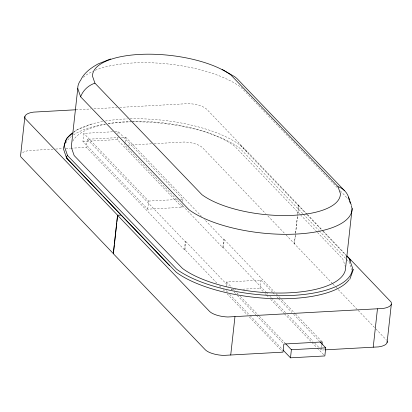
<?xml version="1.0" encoding="UTF-8"?>
<svg xmlns="http://www.w3.org/2000/svg" width="412" height="412" viewBox="0 0 412 412"><rect width="100%" height="100%" fill="white"/><g stroke="black" fill="none" stroke-linecap="round" stroke-linejoin="round"><path stroke-width="0.31" stroke-dasharray="2.06 1.54" d="M182.356 204.805L182.078 207.303L147.733 209.178L82.925 141.47L83.816 133.364L114.351 131.696M216.887 283.106L184.957 249.744L184.411 249.775L86.402 147.372L87.293 139.266L118.62 137.557M182.078 207.303L117.271 139.591L117.549 137.098M117.889 133.982L118.167 131.485L114.984 131.66M125.068 142.779L124.79 145.276L222.804 247.679L223.345 247.648L265.925 292.129M125.135 142.155L125.686 137.17L121.164 137.417M147.733 209.178L148.624 201.071L83.816 133.364M182.696 201.689L182.974 199.197L118.167 131.485M184.411 249.775L185.307 241.669L87.293 139.266M184.957 249.744L185.853 241.638L185.307 241.669M222.804 247.679L223.701 239.568L204.187 219.184M223.345 247.648L224.241 239.542L223.701 239.568M226.028 287.004L226.574 282.014L260.925 280.134L272.425 292.149M263.139 291.49L260.029 288.24L260.925 280.134M332.484 283.585L294.369 243.765L295.481 233.692M295.548 233.063L297.567 214.807M297.634 214.173L298.71 205.356L297.742 214.168M294.369 243.765L295.584 233.686M295.656 233.058L297.67 214.796M324.563 349.876L321.36 350.051L321.638 347.553M321.705 346.93L321.911 345.06M73.449 132.659L76.653 130.063L91.845 124.002M76.009 109.767L90.784 108.964M93.993 108.783L117.121 107.522M119.691 107.383L188.428 103.623A17.144 6.396 6.3 0 1 206.968 109.504L298.71 205.356M82.925 141.47L117.271 139.591M53.081 149.196L29.355 150.519A18.293 6.824 6.3 0 0 22.073 152.97M55.641 149.056L62.047 148.706M65.894 148.495L70.38 148.248M71.019 148.212L86.402 147.372M127.983 145.101L151.616 143.809M154.17 143.67L184.19 142.027A17.144 6.396 6.3 0 1 202.73 147.908L265.663 213.658M148.624 201.071L177.886 199.475M180.43 199.336L182.974 199.197M231.405 289.806L235.86 289.564M242.853 289.183L260.029 288.24M130.135 118.816A94.842 35.375 6.3 0 1 240.33 145.266L247.112 151.935L246.906 151.734M240.33 145.266L306.688 214.286M337.227 187.615L240.907 87.272A87.967 32.811 6.3 0 0 95.084 70.323M340.343 190.869L348.356 199.243M298.607 205.361L307.028 214.158M307.47 214.621L322.982 230.828M323.425 231.292L346.029 254.904M307.146 214.657L322.246 230.54M322.694 231.008L346.255 255.625M302.789 213.653L239.99 148.351A94.842 35.375 6.3 0 0 131.752 121.854M303.232 214.116L318.795 230.375M319.238 230.838L345.915 258.705M346.358 259.174L349.026 261.96L351.73 269.752M316.946 231.93L234.423 146.002A87.967 32.811 6.3 0 0 131.222 121.494M317.389 232.394L342.758 258.901L345.441 266.631M267.882 215.976L284.28 233.11M286.052 234.964L294.472 243.76M332.927 284.048L335.584 286.829M336.027 287.293L337.799 289.142M338.242 289.605L357.745 309.978M358.188 310.442L375.471 328.503M375.914 328.961L386.791 340.405M224.241 239.542L274.356 291.897M276.133 293.751L278.347 296.068M278.795 296.532L281.453 299.313M281.896 299.776L295.203 313.676M295.646 314.14L322.256 341.939M125.686 137.17L201.525 216.403M272.868 292.613L274.634 294.462M276.849 296.769L278.172 298.159M278.615 298.618L291.887 312.481M293.653 314.33L319.748 341.594M266.368 292.592L268.14 294.446M269.917 296.3L271.245 297.691M271.688 298.154L285.882 312.981M287.653 314.835L312.935 341.244M314.706 343.098L319.146 347.733M319.588 348.197L321.36 350.051M264.911 293.344L266.245 294.734M266.688 295.198L268.907 297.516M270.684 299.375L284.002 313.285M284.445 313.748L311.518 342.037M311.966 342.501L316.849 347.604M317.292 348.068L323.95 355.026M226.574 282.014L230.998 286.634M233.655 289.404L234.536 290.331M236.751 292.644L238.074 294.029M240.289 296.336L258.865 315.747M259.308 316.205L285.84 343.932M185.853 241.638L228.428 286.119M231.086 288.9L231.977 289.827M234.191 292.144L235.525 293.535M237.297 295.389L255.924 314.85M256.367 315.314L283.42 343.577M226.126 290.584L227.455 291.974M229.675 294.297L249.651 315.165M250.094 315.628L282.055 349.016M219.55 285.887L220.878 287.277M223.098 289.595L224.87 291.449M227.089 293.766L247.488 315.077M249.265 316.931L282.081 351.22M65.776 143.026A94.842 35.375 6.3 0 1 71.405 136.511M73.552 134.92A94.842 35.375 6.3 0 1 104.962 124.125M108.289 123.621A94.842 35.375 6.3 0 1 131.098 121.87M73.897 131.84A94.842 35.375 6.3 0 1 102.696 121.499M105.302 121.046A94.842 35.375 6.3 0 1 127.529 118.893M83.368 77.291A87.967 32.811 6.3 0 1 92.86 71.291M72.749 141.218A87.967 32.811 6.3 0 1 105.59 124.177M108.15 123.708A87.967 32.811 6.3 0 1 130.563 121.514M349.577 261.568A1.89 1.674 -33.1 0 1 349.026 261.955"/><path stroke-width="0.62" d="M353.311 269.505L353.316 269.185M24.9 116.478L20.662 154.881A18.293 6.824 6.3 0 0 20.971 157.018L113.393 253.658L114.294 245.475M110.56 58.947L98.077 63.937C91.201 67.743 83.96 72.842 80.664 80.227A87.967 32.811 6.3 0 0 77.76 88.492L71.276 147.218L74.16 155.545L182.501 268.449A87.967 32.811 6.3 0 0 281.072 293.04A87.967 32.811 6.3 0 0 345.647 267.228L352.131 208.498L351.307 206.118M321.978 344.437L322.256 341.939L283.863 344.041L282.972 352.147L223.572 355.396A17.144 6.396 6.3 0 1 205.032 349.515L113.29 253.663L117.528 215.26L121.2 215.059L176.248 272.265A94.842 35.375 6.3 0 0 270.427 298.556A94.842 35.375 6.3 0 0 349.01 279.861M114.433 244.213L116.38 226.585M116.519 225.328L116.797 222.81M116.936 221.548L117.631 215.255L25.209 118.615A18.293 6.824 6.3 0 1 33.593 112.115L75.365 109.803M230.725 355.005L234.964 316.601M320.191 342.053L325.732 347.846L324.836 355.953L290.491 357.827L291.382 349.721L285.84 343.932M373.226 347.213L377.464 308.809M387.1 342.542L391.338 304.138M66.497 138.715L63.263 148.346L66.466 157.734M353.249 269.814L349.788 279.357M67.017 137.958L72.955 133.066M291.382 349.721L325.732 347.846M325.202 349.839L378.407 346.904A18.293 6.824 6.3 0 0 387.162 341.486M222.135 69.391L234.727 76.73L236.833 78.429L344.566 190.71M337.969 186.595L230.977 75.072A74.675 27.851 6.3 0 0 147.305 54.193A74.675 27.851 6.3 0 0 92.489 76.102L94.93 83.147L201.916 194.67A74.675 27.851 6.3 0 0 285.593 215.548A74.675 27.851 6.3 0 0 340.41 193.635L337.969 186.595A20.827 18.478 -33.1 0 1 349.273 200.165M346.914 255.831L391.029 302.001A18.293 6.824 6.3 0 1 382.645 308.5L227.81 316.988A17.144 6.396 6.3 0 1 209.27 311.112L117.528 215.26M346.698 256.089L349.366 258.875L352.481 267.867A94.842 35.375 6.3 0 1 282.864 295.698A94.842 35.375 6.3 0 1 176.588 269.18L67.553 155.571L64.437 146.579A94.842 35.375 6.3 0 1 72.26 133.025M282.941 349.948L290.491 357.827M67.213 158.656L102.171 195.18M103.057 196.102L120.757 214.595M66.744 158.27L169.471 265.596M348.552 197.168L351.4 205.392M349.654 201.36L350.277 203.147M77.76 88.492L80.644 96.82L188.984 209.718A87.967 32.811 6.3 0 0 287.555 234.315A87.967 32.811 6.3 0 0 352.131 208.498M66.383 156.256L67.007 158.059M67.218 158.651A1.89 1.674 -33.1 0 1 67.553 155.576M80.618 96.815A20.827 18.478 -33.1 0 1 94.935 83.167M349.366 258.88A1.89 1.674 -33.1 0 1 349.973 261.033"/></g></svg>
